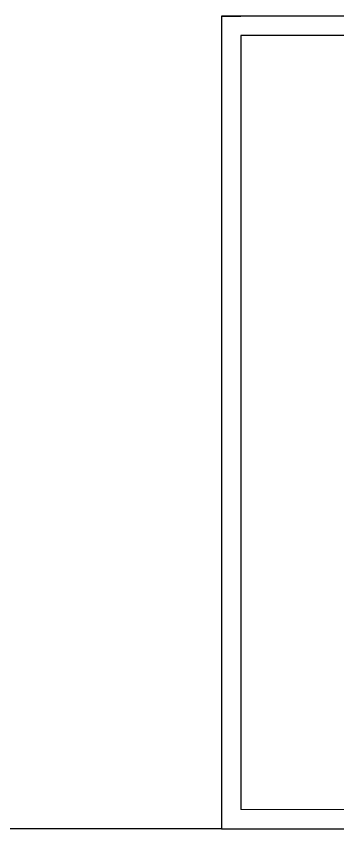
# Model space of a CAD drawing. Header units: millimetres. Extents: x -30327 to 34858, y 4015 to 75103.
# Drawn here: x 8888 to 10679, y 70587 to 75103 of the extents above; entities that cross this region are included whole.
import ezdxf

# ---------------------------------------------------------------- set-up
doc = ezdxf.new("R2010")
doc.units = ezdxf.units.MM
doc.layers.add('A-TITLEBLOCK', color=7, linetype='Continuous', lineweight=18)
doc.layers.add('print', color=30, linetype='Continuous')
doc.styles.add('GB', font='GBENOR.SHX', dxfattribs={"bigfont": 'gbcbig.shx'})

# ---------------------------------------------------------------- blocks, each defined once
blk = doc.blocks.new('DT-A2-TITLE')
for p, q in [((594, 420), (0, 420)), ((0, 420), (0, 420)), ((0, 420), (0, 0)), ((0, 420), (10, 420)), ((10, 410), (10, 10)), ((584, 410), (10, 410))]:
    blk.add_line(p, q)
at = {"layer": 'A-TITLEBLOCK', "color": 7}
for p, q in [((10, 10), (584, 10)), ((0, 0), (594, 0))]:
    blk.add_line(p, q, dxfattribs=at)
at = {"style": 'GB'}
for tag, p, height in [('#设计', (451.96, 38.52), 3.5), ('#品名', (523.32, 37.95), 3.5), ('#审核', (451.99, 28.1), 3.5), ('#图号', (526.67, 27.2), 3.5), ('#材料说明', (442.15, 13.59), 3), ('#数量', (520.33, 14.51), 3.5), ('#版本', (552.92, 14.47), 3.5)]:
    blk.add_attdef(tag, p, '', height=height, dxfattribs=at)

msp = doc.modelspace()

# ---------------------------------------------------------------- linework, layer by layer
at = {"layer": 'print'}
msp.add_line((10031.072, 70587.056), (8833.144, 70587.056), dxfattribs=at)
msp.add_lwpolyline([(10031.072, 70587.056), (16417.76, 70587.056), (16417.76, 75102.896), (10031.072, 75102.896)], close=True, dxfattribs=at)
msp.add_lwpolyline([(10031.072, 70587.056), (16417.76, 70587.056), (16417.76, 75102.896), (10031.072, 75102.896)], close=True, dxfattribs=at)

# ---------------------------------------------------------------- block references
at = {"xscale": 10.752, "yscale": 10.752, "zscale": 10.752}
msp.add_blockref('DT-A2-TITLE', (10031.072, 70587.056), dxfattribs=at)

doc.saveas('drawing.dxf')
